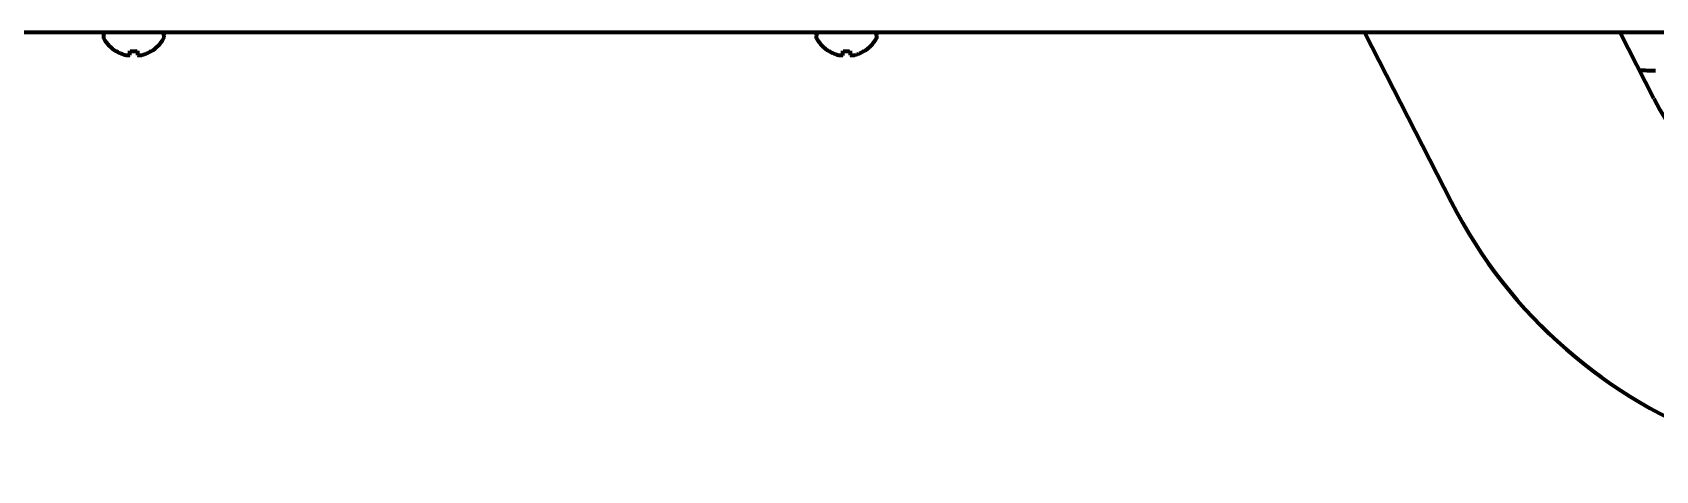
# Model space of a CAD drawing. Header units: inches. Extents: x 904 to 7172, y 213 to 5528.
# Drawn here: x 1705.1 to 1919.1, y 1928 to 1985.7 of the extents above; entities that cross this region are included whole.
import ezdxf

# ---------------------------------------------------------------- set-up
doc = ezdxf.new("R2010")
doc.units = ezdxf.units.IN

msp = doc.modelspace()

# ---------------------------------------------------------------- linework, layer by layer
at = {"linetype": 'Continuous', "lineweight": 70}
for p, q in [((1981.26, 1985.72), (1157.26, 1985.72)), ((1714.46, 1985.32), (1714.46, 1985.12)), ((1714.46, 1985.32), (1714.46, 1985.12)), ((1722.46, 1985.12), (1722.46, 1985.32)), ((1808.46, 1985.32), (1808.46, 1985.12)), ((1808.46, 1985.32), (1808.46, 1985.12)), ((1816.46, 1985.12), (1816.46, 1985.32)), ((1880.78, 1985.72), (1892.2, 1963.38)), ((1918.91, 1977.03), (1914.47, 1985.72)), ((1716.16, 1983.24), (1716.16, 1983.28)), ((1720.76, 1983.28), (1720.76, 1983.24)), ((1810.16, 1983.24), (1810.16, 1983.28)), ((1814.76, 1983.28), (1814.76, 1983.24))]:
    msp.add_line(p, q, dxfattribs=at)
for centre, radius, start, end in [((1714.86, 1985.32), 0.4, 90, 180), ((1714.86, 1985.32), 0.4, 90, 180), ((1714.86, 1985.12), 0.4, 180, 210.3012), ((1714.86, 1985.12), 0.4, 180, 210.3012), ((1718.66, 1987.34), 4.8, 210.3012, 238.6273), ((1718.26, 1987.34), 4.8, 301.3727, 329.6988), ((1722.06, 1985.32), 0.4, 0, 90), ((1722.06, 1985.32), 0.4, 35.2856, 90), ((1722.06, 1985.12), 0.4, 329.6988, 0), ((1808.86, 1985.32), 0.4, 90, 180), ((1808.86, 1985.32), 0.4, 90, 180), ((1808.86, 1985.12), 0.4, 180, 210.3012), ((1808.86, 1985.12), 0.4, 180, 210.3012), ((1812.66, 1987.34), 4.8, 210.3012, 238.6273), ((1812.26, 1987.34), 4.8, 301.3727, 329.6988), ((1816.06, 1985.32), 0.4, 0, 90), ((1816.06, 1985.32), 0.4, 0, 90), ((1816.06, 1985.12), 0.4, 329.6988, 0), ((1950.08, 1992.96), 35, 207.0721, 293.0255), ((1950.08, 1992.96), 65, 207.0721, 293.0255)]:
    msp.add_arc(centre, radius, start, end, dxfattribs=at)
for points in [[(1716.16, 1983.28), (1716.36, 1983.15), (1716.57, 1983.04), (1716.9, 1982.91), (1717.01, 1982.86), (1717.23, 1982.79), (1717.34, 1982.76), (1717.46, 1982.73)], [(1718.96, 1983.28), (1718.96, 1983.15), (1718.96, 1983.04), (1718.96, 1982.91), (1718.96, 1982.86), (1718.96, 1982.79), (1718.96, 1982.76), (1718.96, 1982.73)], [(1810.16, 1983.28), (1810.36, 1983.15), (1810.57, 1983.04), (1810.9, 1982.91), (1811.01, 1982.86), (1811.23, 1982.79), (1811.34, 1982.76), (1811.46, 1982.73)], [(1812.96, 1983.28), (1812.96, 1983.15), (1812.96, 1983.04), (1812.96, 1982.91), (1812.96, 1982.86), (1812.96, 1982.79), (1812.96, 1982.76), (1812.96, 1982.73)]]:
    msp.add_open_spline(points, degree=3, knots=[0, 0, 0, 0, 0.5, 0.5, 0.75, 0.75, 1, 1, 1, 1], dxfattribs=at)
for points in [[(1717.46, 1982.73), (1717.48, 1982.72), (1717.53, 1982.72), (1717.6, 1982.71), (1717.67, 1982.71), (1717.75, 1982.71), (1717.82, 1982.71), (1717.89, 1982.72), (1717.94, 1982.72), (1717.96, 1982.73)], [(1717.96, 1982.73), (1717.96, 1982.74), (1717.96, 1982.77), (1717.96, 1982.82), (1717.96, 1982.88), (1717.96, 1982.94), (1717.96, 1983), (1717.96, 1983.08), (1717.96, 1983.17), (1717.96, 1983.24), (1717.96, 1983.28)], [(1717.96, 1983.28), (1718.13, 1983.25), (1718.46, 1983.23), (1718.79, 1983.25), (1718.96, 1983.28)], [(1718.96, 1982.73), (1718.99, 1982.72), (1719.04, 1982.72), (1719.11, 1982.71), (1719.18, 1982.71), (1719.25, 1982.71), (1719.32, 1982.71), (1719.39, 1982.72), (1719.44, 1982.72), (1719.46, 1982.73)], [(1719.46, 1982.73), (1719.51, 1982.74), (1719.62, 1982.77), (1719.78, 1982.82), (1719.94, 1982.88), (1720.1, 1982.94), (1720.25, 1983), (1720.41, 1983.08), (1720.57, 1983.17), (1720.7, 1983.24), (1720.76, 1983.28)], [(1811.46, 1982.73), (1811.48, 1982.72), (1811.53, 1982.72), (1811.6, 1982.71), (1811.67, 1982.71), (1811.75, 1982.71), (1811.82, 1982.71), (1811.89, 1982.72), (1811.94, 1982.72), (1811.96, 1982.73)], [(1811.96, 1982.73), (1811.96, 1982.74), (1811.96, 1982.77), (1811.96, 1982.82), (1811.96, 1982.88), (1811.96, 1982.94), (1811.96, 1983), (1811.96, 1983.08), (1811.96, 1983.17), (1811.96, 1983.24), (1811.96, 1983.28)], [(1811.96, 1983.28), (1812.13, 1983.25), (1812.46, 1983.23), (1812.79, 1983.25), (1812.96, 1983.28)], [(1812.96, 1982.73), (1812.99, 1982.72), (1813.04, 1982.72), (1813.11, 1982.71), (1813.18, 1982.71), (1813.25, 1982.71), (1813.32, 1982.71), (1813.39, 1982.72), (1813.44, 1982.72), (1813.46, 1982.73)], [(1813.46, 1982.73), (1813.51, 1982.74), (1813.62, 1982.77), (1813.78, 1982.82), (1813.94, 1982.88), (1814.1, 1982.94), (1814.25, 1983), (1814.41, 1983.08), (1814.57, 1983.17), (1814.7, 1983.24), (1814.76, 1983.28)], [(1916.98, 1980.75), (1917.7, 1980.73), (1918.42, 1980.72), (1919.15, 1980.72)]]:
    msp.add_open_spline(points, degree=3, dxfattribs=at)

doc.saveas('drawing.dxf')
